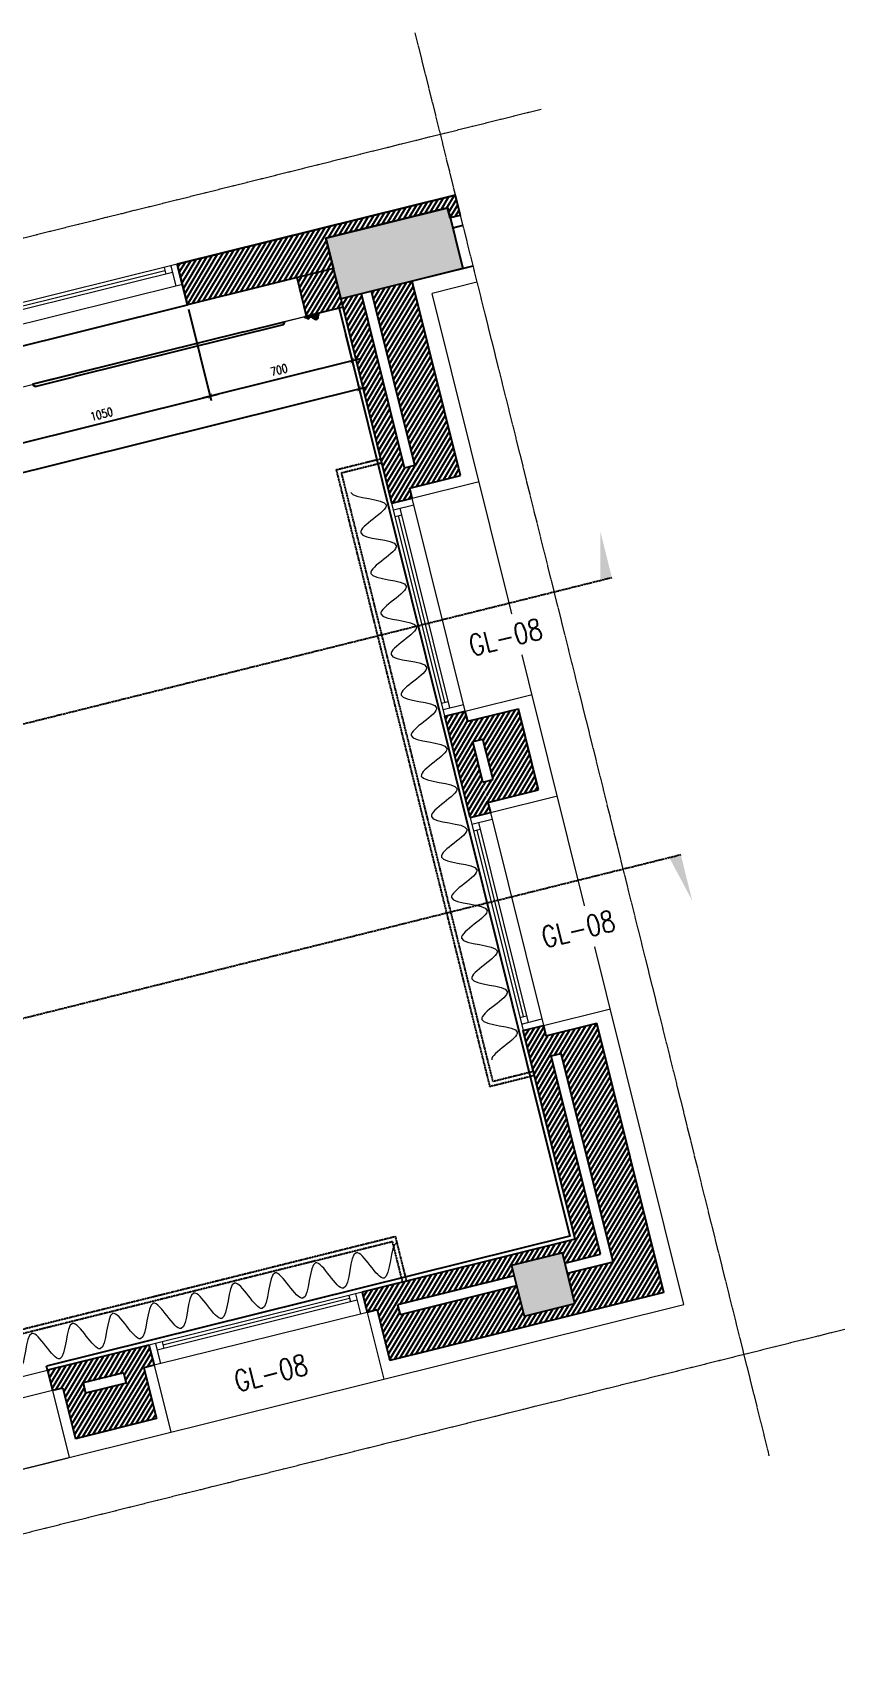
# Model space of a CAD drawing. Header units: inches. Extents: x 122939 to 389145, y 29603 to 574065.
# Drawn here: x 344135 to 348021, y 492081 to 499929 of the extents above; entities that cross this region are included whole.
import ezdxf
from ezdxf.enums import TextEntityAlignment as Align

# ---------------------------------------------------------------- set-up
doc = ezdxf.new("R2010")
doc.units = ezdxf.units.IN
doc.header["$MEASUREMENT"] = 0
doc.set_wipeout_variables(frame=1)
for name, pattern in [('ACAD_ISO04W100', [30, 24, -3, 0, -3]), ('ACAD_ISO10W100', [18, 12, -3, 0, -3]), ('DRAWING LIST$0$PHANTOM-Z', [69.2, 60, -1.4, 2.5, -1.4, 2.5, -1.4]), ('HIDDEN', [0.375, 0.25, -0.125]), ('PHANTOM-Z', [69.2, 60, -1.4, 2.5, -1.4, 2.5, -1.4])]:
    doc.linetypes.add(name, pattern=pattern)
for name, color, linetype in [('0 toilet wall finishing', 8, 'Continuous'), ('A-Plaster', 2, 'Continuous'), ('A-WALL', 7, 'Continuous'), ('column', 3, 'Continuous'), ('CQ Wall hatch_CHB', 8, 'Continuous'), ('DETAIL', 1, 'Continuous'), ('gypsum', 31, 'Continuous'), ('Layer7', 8, 'Continuous')]:
    doc.layers.add(name, color=color, linetype=linetype)
for name, color, linetype, lineweight in [('a-cut', 30, 'PHANTOM-Z', 18), ('A-Dim-ID', 9, 'Continuous', 20), ('A-DOOR', 134, 'Continuous', 18), ('A-GLAZ', 134, 'Continuous', 18), ('A-GLAZ-IDEN', 3, 'Continuous', 18), ('A-WALL-TILE', 8, 'Continuous', 9), ('CUTTING LN', 162, 'ACAD_ISO10W100', 25), ('GRC', 41, 'Continuous', 0), ('GRC Hatch', 253, 'Continuous', 0), ('XREF-V2-FF_COLS$0$A-COLS-PATT', 253, 'Continuous', 20)]:
    doc.layers.add(name, color=color, linetype=linetype, lineweight=lineweight)
doc.styles.add('ST9', font='romans.shx', dxfattribs={"width": 0.8})
doc.styles.add('TXT2', font='romans.shx', dxfattribs={"width": 0.9})
doc.dimstyles.new('DIM-20', dxfattribs={"dimscale": 1000, "dimtxt": 0.044, "dimasz": 0.035, "dimexe": 0.022, "dimexo": 0.022, "dimgap": 0.022, "dimtad": 1, "dimdec": 0, "dimzin": 0, "dimdsep": 46, "dimtxsty": 'ST9', "dimblk1": 'ARCHTICK', "dimblk2": 'ARCHTICK', "dimsah": 1, "dimcen": 0.088, "dimdle": 0.04, "dimclrd": 256, "dimclre": 256, "dimclrt": 3, "dimadec": 0, "dimazin": 0, "dimtfac": 1, "dimtdec": 0, "dimtix": 1, "dimtofl": 0, "dimtmove": 1, "dimatfit": 3, "dimldrblk": 'CLOSED', "dimfxl": 1, "dimtolj": 1, "dimtzin": 0, "dimarcsym": 0})
pattern_1 = [(225, (-40481.279, -100842.32), (13.258252, -13.258252), [])]

# ---------------------------------------------------------------- blocks, each defined once
blk = doc.blocks.new('DRAWING LIST$0$tail')
at = {"color": 3}
blk.add_solid([(0, 0), (0, 0.125), (0.5, 0)], dxfattribs=at)
blk = doc.blocks.new('XCROSS')
at = {"layer": 'CUTTING LN', "linetype": 'ACAD_ISO04W100', "ltscale": 0.5}
for p, q in [((8286.1, -305.3, 0), (17078.1, -305.3, 0)), ((8286.1, -1671.7, 0), (17078.1, -1671.7, 0))]:
    blk.add_line(p, q, dxfattribs=at)
at = {"linetype": 'DRAWING LIST$0$PHANTOM-Z', "yscale": 456.0000000000006, "rotation": 90}
for p, xscale, zscale in [((17078.1, -305.3, 0), 456.0000000000006, 456.0000000000006), ((17078.1, -1671.7, 0), -456.0000000000006, 455.9999999999998)]:
    blk.add_blockref('DRAWING LIST$0$tail', p, dxfattribs=dict(at, xscale=xscale, zscale=zscale))
blk = doc.blocks.new('_ARCHTICK')
at = {"color": 0, "linetype": 'ByBlock', "const_width": 0.15}
blk.add_lwpolyline([(-0.5, -0.5), (0.5, 0.5)], dxfattribs=at)
blk = doc.blocks.new('*D56')
at = {"layer": 'A-Dim-ID', "lineweight": -2, "transparency": 16777216}
for p, q in [((344880, 498606.3), (344988.7, 498169.2)), ((343886.9, 498248.7), (343969.8, 497915.7)), ((343925.7, 497927.4), (345022.2, 498200.2))]:
    blk.add_line(p, q, dxfattribs=at)
at = {"layer": 'Defpoints', "color": 0, "transparency": 16777216}
for p in [(344874.7, 498627.7, 0), (343881.6, 498270), (344983.4, 498190.6)]:
    blk.add_point(p, dxfattribs=at)
at = {"layer": 'A-Dim-ID', "lineweight": -2, "transparency": 16777216, "xscale": 20, "yscale": 20, "zscale": 20}
for p, rotation in [((344983.4, 498190.6), 13.9714232829857), ((343964.5, 497937), 193.9714232829857)]:
    blk.add_blockref('_ARCHTICK', p, dxfattribs=dict(at, rotation=rotation))
at = {"layer": 'A-Dim-ID', "color": 3, "transparency": 16777216, "insert": (344463.8, 498104.6), "char_height": 40, "attachment_point": 5, "rotation": 13.97142, "style": 'ST9'}
blk.add_mtext('\\A1;1050', dxfattribs=at)
blk = doc.blocks.new('_CLOSED')
at = {"color": 0, "linetype": 'ByBlock'}
for p, q in [((-1, 0.17), (0, 0)), ((-1, 0.17), (-1, -0.17)), ((0, 0), (-1, -0.17)), ((0, 0), (-1, 0))]:
    blk.add_line(p, q, dxfattribs=at)
blk = doc.blocks.new('*D57')
at = {"layer": 'A-Dim-ID', "lineweight": -2, "transparency": 16777216}
for p, q in [((344880, 498606.3), (344988.7, 498169.2)), ((345631.2, 498486), (345668, 498338.2)), ((345701.5, 498369.2), (344944.6, 498180.9))]:
    blk.add_line(p, q, dxfattribs=at)
at = {"layer": 'Defpoints', "color": 0, "transparency": 16777216}
for p in [(344874.7, 498627.7, 0), (345625.9, 498507.4, 0), (344983.4, 498190.6)]:
    blk.add_point(p, dxfattribs=at)
at = {"layer": 'A-Dim-ID', "lineweight": -2, "transparency": 16777216, "xscale": 20, "yscale": 20, "zscale": 20}
for p, rotation in [((345662.7, 498359.6), 13.9714232829857), ((344983.4, 498190.6), 193.9714232829857)]:
    blk.add_blockref('_ARCHTICK', p, dxfattribs=dict(at, rotation=rotation))
at = {"layer": 'A-Dim-ID', "color": 3, "transparency": 16777216, "insert": (345312.9, 498315.8), "char_height": 40, "attachment_point": 5, "rotation": 13.97142, "style": 'ST9'}
blk.add_mtext('\\A1;700', dxfattribs=at)
blk = doc.blocks.new('*D71')
at = {"layer": 'A-Dim-ID', "lineweight": -2, "transparency": 16777216}
for p, q in [((338612.7, 496463.2), (345734.9, 498235.2)), ((345689.9, 498250.2), (345701.4, 498204.2)), ((338651.2, 496474.4), (338646.2, 496494.2))]:
    blk.add_line(p, q, dxfattribs=at)
at = {"layer": 'Defpoints', "color": 0, "transparency": 16777216}
for p in [(345684.6, 498271.6, 0), (345696.1, 498225.5), (338656.5, 496453.1, 0)]:
    blk.add_point(p, dxfattribs=at)
at = {"layer": 'A-Dim-ID', "lineweight": -2, "transparency": 16777216, "xscale": 20, "yscale": 20, "zscale": 20}
for p, rotation in [((345696.1, 498225.5), 13.9714232829857), ((338651.5, 496472.9), 193.9714232829857)]:
    blk.add_blockref('_ARCHTICK', p, dxfattribs=dict(at, rotation=rotation))
at = {"layer": 'A-Dim-ID', "color": 3, "transparency": 16777216, "insert": (342163.7, 497389.9), "char_height": 40, "attachment_point": 5, "rotation": 13.97142, "style": 'ST9'}
blk.add_mtext('\\A1;7259', dxfattribs=at)
blk = doc.blocks.new('TAG-WIN')
at = {"color": 1}
blk.add_wipeout([(-3.34, 0), (3.34, 0), (4.5, 2.01), (3.34, 4), (-3.34, 4), (-4.5, 2)], dxfattribs=at)
at = {"color": 2, "style": 'TXT2', "width": 0.8}
blk.add_attdef('AW01', text='', height=2, dxfattribs=at).set_placement((0, 2), align=Align.MIDDLE)
blk = doc.blocks.new('floor plan')
at = {"layer": 'CQ Wall hatch_CHB'}
h = blk.add_hatch(dxfattribs=at)
h.set_pattern_fill('ANSI31', color=8, scale=150, angle=166.02858)
h.set_pattern_definition([(225, (-40481.279, -100842.32), (13.258252, -13.258252), [])])
h.paths.add_polyline_path([(2898.3, -377.9), (2898.3, -177.9), (4268.3, -177.9), (4268.3, -277.9), (4218.3, -277.9), (4218.3, -227.9), (3618.6, -227.9), (3618.3, -377.9)])
h = blk.add_hatch(dxfattribs=at)
h.set_pattern_fill('ANSI31', color=8, scale=150, angle=166.02858)
h.set_pattern_definition([(225, (-89280.896, -17863.65), (13.258252, -13.258252), [])])
h.paths.add_polyline_path([(3438.6, -377.9), (3618.6, -377.9), (3618.6, -568.6), (3438.6, -568.6)])
h = blk.add_hatch(dxfattribs=at)
h.set_pattern_fill('ANSI31,_O', color=8, scale=150, angle=166.02858)
h.set_pattern_definition(pattern_1)
h.paths.add_polyline_path([(3768.6, -1485.5), (3968.6, -1485.5), (3968.6, -527.9), (3768.6, -527.9)])
h.paths.add_polyline_path([(3718.3, -3035.5), (3968.6, -3035.5), (3968.6, -2635.5), (3718.3, -2635.5), (3718.3, -2735.5), (3768.3, -2735.5), (3768.6, -2935.5), (3718.3, -2935.5)])
h.paths.add_polyline_path([(2568.3, -5163.2), (2568.3, -5263.2), (2618.3, -5263.2), (2618.3, -5513.2), (3968.6, -5513.2), (3968.6, -4185.5), (3768.6, -4185.5), (3768.6, -5313.2), (3543.3, -5313.2), (3543.3, -5462.9), (3293.3, -5462.9), (3293.3, -5313.2), (2718.3, -5313.2), (2718.3, -5263.2), (3293.3, -5263.2), (3293.3, -5212.9), (3543.6, -5212.9), (3543.6, -5263.2), (3718.3, -5263.2), (3718.3, -4285.5), (3768.3, -4285.5), (3768.6, -4185.5), (3718.5, -4185.5), (3718.6, -4135.5), (3618.6, -4135.5), (3618.6, -5163.2)])
h.paths.add_polyline_path([(3618.6, -1535.5), (3718.6, -1535.5), (3718.6, -1485.5), (3768.6, -1485.5), (3768.3, -1385.5), (3718.6, -1385.5), (3718.6, -527.9), (3618.6, -527.9)])
h.paths.add_polyline_path([(3718.6, -2585.5), (3618.6, -2585.5), (3618.6, -3085.5), (3718.6, -3085.5)])
h = blk.add_hatch(dxfattribs=at)
h.set_pattern_fill('ANSI31,_O', color=8, scale=150, angle=166.02858)
h.set_pattern_definition(pattern_1)
h.paths.add_polyline_path([(1168.3, -5313.2), (1168.3, -5263.2), (1368.3, -5263.2), (1368.3, -5313.2)], flags=16)
h.paths.add_polyline_path([(1468.3, -5513.2), (1468.3, -5263.2), (1518.3, -5263.2), (1518.3, -5163.2), (1018.3, -5163.2), (1018.3, -5263.2), (1068.3, -5263.2), (1068.4, -5513.2)])
at = {"layer": 'GRC Hatch'}
h = blk.add_hatch(color=256, dxfattribs=at)
h.dxf.hatch_style = 1
h.paths.add_polyline_path([(3618.6, -227.9), (4218.6, -227.9), (4218.6, -527.9), (3618.6, -527.9)])
at = {"layer": 'XREF-V2-FF_COLS$0$A-COLS-PATT'}
blk.add_hatch(color=256, dxfattribs=at).paths.add_polyline_path([(3293.6, -5462.9), (3543.6, -5462.9), (3543.6, -5212.9), (3293.6, -5212.9)])
blk.add_line((1893.6, -568.6, 0), (3438.6, -568.6, 0))
at = {"layer": 'A-DOOR', "color": 9, "linetype": 'HIDDEN'}
blk.add_line((-1081.7, -5593.2), (1018.3, -5593.2, 0), dxfattribs=at)
at = {"layer": 'A-DOOR'}
blk.add_lwpolyline([(-1081.7, -5263.2), (-1081.7, -5163.2), (1018.3, -5163.2), (1018.3, -5263.2)], close=True, dxfattribs=at)
at = {"layer": 'A-GLAZ'}
for p, q in [((2898.3, -177.9, 0), (1848.3, -177.9, 0)), ((2865.8, -210.4, 0), (1880.8, -210.4, 0)), ((2833.3, -194.1, 0), (1913.3, -194.1, 0)), ((2833.3, -177.9, 0), (2833.3, -210.4, 0)), ((2865.8, -177.9, 0), (2865.8, -277.9, 0)), ((2898.3, -277.9, 0), (1848.3, -277.9, 0)), ((3618.4, -2585.5), (3618.3, -1535.5)), ((3618.3, -1568), (3718.3, -1568)), ((3650.9, -2553), (3650.8, -1568)), ((3718.4, -2585.5), (3718.3, -1535.5)), ((3618.3, -1600.5), (3650.8, -1600.5)), ((3634.6, -2520.5), (3634.6, -1600.5)), ((3618.4, -2520.5), (3650.9, -2520.5)), ((3618.4, -2553), (3718.4, -2553)), ((3618.4, -3085.5), (3618.3, -4135.5)), ((3618.4, -3118), (3718.4, -3118)), ((3650.9, -3118), (3650.8, -4103)), ((3718.4, -3085.5), (3718.3, -4135.5)), ((3618.4, -3150.5), (3650.9, -3150.5)), ((3634.6, -3150.5), (3634.6, -4070.5)), ((3618.3, -4070.5), (3650.8, -4070.5)), ((3618.3, -4103), (3718.3, -4103)), ((2568.3, -5163.2, 0), (1518.3, -5163.2, 0)), ((1550.8, -5163.2, 0), (1550.8, -5263.2, 0)), ((1583.3, -5163.2, 0), (1583.3, -5195.7, 0)), ((2503.3, -5179.4, 0), (1583.3, -5179.4, 0)), ((2503.3, -5163.2, 0), (2503.3, -5195.7, 0)), ((2535.8, -5163.2, 0), (2535.8, -5263.2, 0)), ((2535.8, -5195.7, 0), (1550.8, -5195.7, 0)), ((2568.3, -5263.2, 0), (1518.3, -5263.2, 0))]:
    blk.add_line(p, q, dxfattribs=at)
at = {"layer": 'A-Plaster'}
blk.add_line((1018.3, -5163.2), (1018.3, -5143.2), dxfattribs=at)
at = {"layer": 'A-Plaster', "elevation": 0}
blk.add_lwpolyline([(3598.3, -568.5), (3598.3, -5143.2), (1018.3, -5143.2)], dxfattribs=at)
at = {"layer": 'A-WALL'}
for p, q in [((4268.3, -177.9, 0), (2898.3, -177.9, 0)), ((2898.3, -177.9, 0), (2898.3, -377.9, 0)), ((4231.4, -277.9, 0), (4218.6, -277.9)), ((1848.3, -377.9, 0), (2898.3, -377.9, 0)), ((3618.3, -377.9), (2898.3, -377.9, 0)), ((3618.3, -1535.5, 0), (3618.3, -377.9)), ((4268.3, -327.9, 0), (4218.6, -327.9)), ((3718.3, -1385.5, 0), (3718.3, -527.9, 0)), ((3768.3, -1385.5), (3768.3, -527.9)), ((4268.3, -527.9, 0), (3968.3, -527.9, 0)), ((3968.3, -1485.5), (3968.3, -527.9)), ((3718.3, -1385.5), (3768.3, -1385.5)), ((3718.3, -1535.5), (3718.3, -1485.5, 0)), ((3718.3, -1485.5), (3968.3, -1485.5)), ((3618.3, -1535.5), (3718.3, -1535.5)), ((3618.3, -3085.5), (3618.3, -2585.5)), ((3618.3, -2585.5), (3718.3, -2585.5)), ((3718.3, -2635.5), (3718.3, -2585.5)), ((3718.3, -2635.5), (3968.3, -2635.5)), ((3968.3, -3035.5), (3968.3, -2635.5)), ((3718.3, -2935.5, 0), (3718.3, -2735.5, 0)), ((3718.3, -2735.5), (3768.3, -2735.5)), ((3768.3, -2935.5), (3768.3, -2735.5)), ((3718.3, -2935.5), (3768.3, -2935.5)), ((3718.3, -3035.5), (3968.3, -3035.5)), ((3718.3, -3035.5), (3718.3, -3085.5)), ((3618.3, -3085.5), (3718.3, -3085.5)), ((3618.3, -5163.2), (3618.3, -4135.5, 0)), ((3618.3, -4135.5), (3718.3, -4135.5)), ((3718.3, -4135.5), (3718.3, -4185.5, 0)), ((3718.3, -4185.5), (3968.3, -4185.5)), ((3968.3, -5513.2), (3968.3, -4185.5)), ((3718.3, -5263.2), (3718.3, -4285.5, 0)), ((3718.3, -4285.5), (3768.3, -4285.5)), ((3768.3, -5313.2), (3768.3, -4285.5)), ((1518.3, -5163.2, 0), (1018.3, -5163.2)), ((1018.3, -5163.2), (1018.3, -5263.2)), ((1518.3, -5163.2, 0), (1518.3, -5263.2, 0)), ((3618.3, -5163.2), (2568.3, -5163.2, 0)), ((2568.3, -5163.2, 0), (2568.3, -5263.2, 0)), ((1068.3, -5263.2), (1018.3, -5263.2)), ((1068.3, -5263.2), (1068.3, -5513.2)), ((1368.3, -5263.2, 0), (1168.3, -5263.2, 0)), ((1168.3, -5263.2), (1168.3, -5313.2)), ((1368.3, -5313.2, 0), (1168.3, -5313.2, 0)), ((1368.3, -5263.2, 0), (1368.3, -5313.2, 0)), ((1518.3, -5263.2, 0), (1468.3, -5263.2)), ((1468.3, -5263.2, 0), (1468.3, -5513.2, 0)), ((2618.3, -5263.2, 0), (2568.3, -5263.2, 0)), ((2618.3, -5263.2, 0), (2618.3, -5513.2, 0)), ((2718.3, -5263.2, 0), (2718.3, -5313.2, 0)), ((3293.3, -5263.2, -0.2), (2718.3, -5263.2, 0)), ((3293.3, -5313.2, -0.2), (2718.3, -5313.2, 0)), ((3543.3, -5263.2, -0.1), (3718.4, -5263.2, 0)), ((3543.3, -5313.2, -0.1), (3768.3, -5313.2)), ((3718.4, -5263.2, 0), (3718.3, -5263.2)), ((1468.3, -5513.2, 0), (1068.3, -5513.2, 0)), ((3968.3, -5513.2), (2618.3, -5513.2, 0))]:
    blk.add_line(p, q, dxfattribs=at)
at = {"layer": 'A-WALL', "elevation": 0}
blk.add_lwpolyline([(2898.3, -377.9), (2898.3, -177.9), (4268.3, -177.9), (4268.3, -277.9), (4218.3, -277.9), (4218.3, -227.9), (3618.6, -227.9), (3618.3, -377.9)], close=True, dxfattribs=at)
blk.add_lwpolyline([(3618.6, -568.5), (3438.6, -568.6), (3438.6, -377.9)], dxfattribs=at)
at = {"layer": 'A-WALL-TILE'}
for p, q in [((1848.3, -377.9, 0), (2898.3, -377.9, 0)), ((4268.3, -607.9, 0), (4048.3, -607.9, 0)), ((4268.3, -607.9, 0), (4048.3, -607.9, 0)), ((4048.3, -5593.2), (4048.3, -607.9)), ((3718.3, -1535.5), (4048.3, -1535.5)), ((3718.3, -2585.5), (4048.3, -2585.5)), ((3718.3, -3085.5), (4048.3, -3085.5)), ((3718.3, -4135.5), (4048.3, -4135.5)), ((1018.3, -5263.2), (1018.3, -5593.2)), ((1518.3, -5263.2, 0), (1518.3, -5593.2, 0)), ((2568.3, -5263.2, 0), (2568.3, -5593.2, 0)), ((1018.3, -5593.2), (4048.3, -5593.2))]:
    blk.add_line(p, q, dxfattribs=at)
at = {"layer": 'column', "elevation": 0}
blk.add_lwpolyline([(3618.6, -227.9), (4218.6, -227.9), (4218.6, -527.9), (3618.6, -527.9)], close=True, dxfattribs=at)
blk.add_lwpolyline([(3618.6, -227.9), (4218.6, -227.9), (4218.6, -527.9), (3618.6, -527.9)], close=True, dxfattribs=at)
at = {"layer": 'column'}
blk.add_lwpolyline([(3293.6, -5462.9), (3543.6, -5462.9), (3543.6, -5212.9), (3293.6, -5212.9)], close=True, dxfattribs=at)
at = {"layer": 'A-GLAZ-IDEN', "xscale": 49.99999999999999, "yscale": 49.99999999999999, "zscale": 49.99999999999999}
blk.add_blockref('TAG-WIN', (2051.9, -5533.1, 0), dxfattribs=at).add_auto_attribs({'AW01': 'GL-08'})
for p in [(3991.2, -2388.4, 0), (3991.2, -3827.5, 0)]:
    blk.add_blockref('TAG-WIN', p, dxfattribs=at).add_auto_attribs({'AW01': 'GL-08'})
blk = doc.blocks.new('curtain2')
at = {"layer": 'A-GLAZ'}
blk.add_line((7730, 2442.6), (7762.5, 2442.6), dxfattribs=at)
at = {"layer": 'DETAIL', "color": 8, "lineweight": 0, "ltscale": 500}
for points in [[(619.6, 4155.4), (616.5, 4122.4), (321.2, 4056.1), (769.6, 3956.5), (319.6, 3856.5), (769.6, 3756.5), (319.6, 3656.5), (769.6, 3556.5), (319.6, 3456.5), (769.6, 3356.5), (319.6, 3256.5), (769.6, 3156.5), (319.6, 3056.5), (769.6, 2956.5), (320, 2856.6), (618.8, 2790), (619.6, 2756.7)], [(7551.3, 4155.4), (7554.3, 4122.4), (7849.7, 4056.1), (7401.2, 3956.5), (7851.2, 3856.5), (7401.2, 3756.5), (7851.2, 3656.5), (7401.2, 3556.5), (7851.2, 3456.5), (7401.2, 3356.5), (7851.2, 3256.5), (7401.2, 3156.5), (7851.2, 3056.5), (7401.2, 2956.5), (7850.8, 2856.6), (7552, 2790), (7551.2, 2756.7)], [(619.6, 2756.7), (616.5, 2723.7), (321.2, 2657.4), (769.6, 2557.8), (319.6, 2457.8), (769.6, 2357.8), (319.6, 2257.8), (769.6, 2157.8), (319.6, 2057.8), (769.6, 1957.8), (319.6, 1857.8), (769.6, 1757.8), (319.6, 1657.8), (769.6, 1557.8), (320, 1457.8), (618.9, 1391.3), (619.6, 1358)], [(7551.2, 2756.7), (7554.3, 2723.7), (7849.6, 2657.4), (7401.2, 2557.8), (7851.2, 2457.8), (7401.2, 2357.8), (7851.2, 2257.8), (7401.2, 2157.8), (7851.2, 2057.8), (7401.2, 1957.8), (7851.2, 1857.8), (7401.2, 1757.8), (7851.2, 1657.8), (7401.2, 1557.8), (7850.8, 1457.8), (7552, 1391.3), (7551.2, 1358)], [(2701.1, 619.2, 0), (2668.1, 616.2, 0), (2601.8, 320.8, 0), (2502.2, 769.3, 0), (2402.2, 319.3, 0), (2302.2, 769.3, 0), (2202.2, 319.3, 0), (2102.2, 769.3, 0), (2002.2, 319.3, 0), (1902.2, 769.3, 0), (1802.2, 319.3, 0), (1702.2, 769.3, 0), (1602.2, 319.3, 0), (1502.2, 769.3, 0), (1402.3, 319.7, 0), (1335.7, 618.5, 0), (1302.4, 619.3, 0)], [(4099.8, 619.2, 0), (4066.9, 616.1, 0), (4000.5, 320.8, 0), (3900.9, 769.2, 0), (3800.9, 319.2, 0), (3700.9, 769.2, 0), (3600.9, 319.2, 0), (3500.9, 769.2, 0), (3400.9, 319.2, 0), (3300.9, 769.2, 0), (3200.9, 319.2, 0), (3100.9, 769.2, 0), (3000.9, 319.2, 0), (2900.9, 769.2, 0), (2801, 319.6, 0), (2734.4, 618.5, 0), (2701.1, 619.2, 0)], [(5498.5, 619.1, 0), (5465.6, 616.1, 0), (5399.2, 320.8, 0), (5299.6, 769.2, 0), (5199.6, 319.2, 0), (5099.6, 769.2, 0), (4999.6, 319.2, 0), (4899.6, 769.2, 0), (4799.6, 319.2, 0), (4699.6, 769.2, 0), (4599.6, 319.2, 0), (4499.6, 769.2, 0), (4399.6, 319.2, 0), (4299.6, 769.2, 0), (4199.7, 319.6, 0), (4133.1, 618.4, 0), (4099.8, 619.2, 0)], [(6897.3, 619.1, 0), (6864.3, 616.1, 0), (6797.9, 320.7, 0), (6698.3, 769.1, 0), (6598.3, 319.2, 0), (6498.3, 769.2, 0), (6398.3, 319.2, 0), (6298.3, 769.2, 0), (6198.3, 319.2, 0), (6098.3, 769.2, 0), (5998.3, 319.2, 0), (5898.3, 769.2, 0), (5798.3, 319.2, 0), (5698.3, 769.2, 0), (5598.4, 319.5, 0), (5531.8, 618.4, 0), (5498.5, 619.1, 0)]]:
    blk.add_open_spline(points, degree=3, knots=[1114.489127, 1114.489127, 1114.489127, 1114.489127, 1292.907346, 1473.18491, 1653.462474, 1833.740037, 2014.017601, 2194.295165, 2374.572729, 2554.850292, 2735.127856, 2915.40542, 3095.682984, 3275.960547, 3456.238111, 3636.043091, 3636.043091, 3636.043091, 3636.043091], dxfattribs=at)
at = {"layer": 'Layer7', "linetype": 'HIDDEN', "ltscale": 10}
for p, q in [((650, 4277.6), (430, 4277.6)), ((630, 4257.6), (430, 4257.6)), ((630, 4257.6), (630, 1257.6)), ((650, 4277.6), (650, 1237.6)), ((7510, 4277.6), (7730, 4277.6)), ((7510, 4277.6), (7510, 1237.6)), ((7530, 4257.6), (7730, 4257.6)), ((7530, 4257.6), (7530, 1257.6)), ((630, 1257.6), (430, 1257.6)), ((7530, 1257.6), (7730, 1257.6)), ((650, 1237.6), (430, 1237.6)), ((7510, 1237.6), (7730, 1237.6)), ((1260, 430, 0), (1260, 650, 0)), ((1260, 650, 0), (6900, 650, 0)), ((1280, 430, 0), (1280, 630, 0)), ((1280, 630, 0), (6880, 630, 0)), ((6880, 430, 0), (6880, 630, 0)), ((6900, 430, 0), (6900, 650, 0))]:
    blk.add_line(p, q, dxfattribs=at)
blk = doc.blocks.new('M1')
at = {"layer": 'gypsum', "linetype": 'Continuous'}
h = blk.add_hatch(dxfattribs=at)
h.set_pattern_fill('GYPSUM', color=251, scale=36.842105, style=0, pattern_type=2)
h.set_pattern_definition([(360, (273234.79, 528507.015), (2e-15, 36.8421), [0, -36.8421]), (360, (273234.527, 528503.77), (2e-15, 36.8421), [0, -36.8421]), (360, (273237.11, 528504.44), (2e-15, 36.8421), [0, -36.8421]), (315, (273237.37, 528509.747), (36.8421, -9e-15), [0.2358, -51.8668]), (360, (273235.53, 528509.4), (2e-15, 36.8421), [0, -36.8421]), (360, (273235.53, 528509.4), (2e-15, 36.8421), [0, -36.8421]), (315, (273242.219, 528506.049), (36.8421, -9e-15), [0.2358, -51.8668]), (360, (273242.8, 528506.687), (2e-15, 36.8421), [0, -36.8421]), (360, (273242.8, 528506.687), (2e-15, 36.8421), [0, -36.8421]), (360, (273239.94, 528504.064), (2e-15, 36.8421), [0, -36.8421]), (315, (273244.39, 528504.474), (36.8421, -9e-15), [0.2358, -51.8668]), (315, (273244.39, 528504.474), (36.8421, -9e-15), [0.2358, -51.8668]), (315, (273242.807, 528509.432), (36.8421, -9e-15), [0.2358, -51.8668]), (315, (273242.807, 528509.432), (36.8421, -9e-15), [0.2358, -51.8668]), (360, (273243.383, 528510.347), (2e-15, 36.8421), [0, -36.8421]), (360, (273240.827, 528510.954), (2e-15, 36.8421), [0, -36.8421]), (360, (273246.932, 528510.374), (2e-15, 36.8421), [0, -36.8421]), (360, (273244.505, 528511.947), (2e-15, 36.8421), [0, -36.8421]), (360, (273234.93, 528514.797), (2e-15, 36.8421), [0, -36.8421]), (315, (273239.017, 528516.243), (36.8421, -9e-15), [0.2358, -51.8668]), (315, (273239.017, 528516.243), (36.8421, -9e-15), [0.2358, -51.8668]), (360, (273236.827, 528519.467), (2e-15, 36.8421), [0, -36.8421]), (360, (273236.09, 528517.082), (2e-15, 36.8421), [0, -36.8421]), (360, (273235.245, 528524.425), (2e-15, 36.8421), [0, -36.8421]), (360, (273234.507, 528522.04), (2e-15, 36.8421), [0, -36.8421]), (315, (273239.005, 528526.003), (36.8421, -9e-15), [0.2358, -51.8668]), (315, (273239.005, 528526.003), (36.8421, -9e-15), [0.2358, -51.8668]), (360, (273243.625, 528515.488), (2e-15, 36.8421), [0, -36.8421]), (315, (273244.105, 528519.5), (36.8421, -9e-15), [0.2358, -51.8668]), (360, (273244.096, 528516.754), (2e-15, 36.8421), [0, -36.8421]), (360, (273244.096, 528516.754), (2e-15, 36.8421), [0, -36.8421]), (315, (273242.523, 528524.457), (36.8421, -9e-15), [0.2358, -51.8668]), (315, (273241.934, 528521.074), (36.8421, -9e-15), [0.2358, -51.8668]), (315, (273241.934, 528521.074), (36.8421, -9e-15), [0.2358, -51.8668]), (315, (273241.934, 528521.074), (36.8421, -9e-15), [0.2358, -51.8668]), (315, (273235.012, 528526.818), (36.8421, -9e-15), [0.2358, -51.8668]), (315, (273235.012, 528526.818), (36.8421, -9e-15), [0.2358, -51.8668]), (360, (273236.565, 528531.054), (2e-15, 36.8421), [0, -36.8421]), (360, (273236.143, 528538.297), (2e-15, 36.8421), [0, -36.8421]), (360, (273235.88, 528535.053), (2e-15, 36.8421), [0, -36.8421]), (360, (273238.463, 528535.724), (2e-15, 36.8421), [0, -36.8421]), (360, (273237.725, 528533.34), (2e-15, 36.8421), [0, -36.8421]), (315, (273240.653, 528532.5), (36.8421, -9e-15), [0.2358, -51.8668]), (360, (273242.463, 528527.21), (2e-15, 36.8421), [0, -36.8421]), (360, (273242.463, 528527.21), (2e-15, 36.8421), [0, -36.8421]), (360, (273245.26, 528531.744), (2e-15, 36.8421), [0, -36.8421]), (360, (273245.02, 528526.604), (2e-15, 36.8421), [0, -36.8421]), (360, (273246.14, 528528.203), (2e-15, 36.8421), [0, -36.8421]), (315, (273243.57, 528537.33), (36.8421, -9e-15), [0.2358, -51.8668]), (315, (273243.57, 528537.33), (36.8421, -9e-15), [0.2358, -51.8668]), (315, (273245.74, 528535.755), (36.8421, -9e-15), [0.2358, -51.8668]), (360, (273244.15, 528537.97), (2e-15, 36.8421), [0, -36.8421]), (360, (273245.732, 528533.01), (2e-15, 36.8421), [0, -36.8421]), (360, (273245.732, 528533.01), (2e-15, 36.8421), [0, -36.8421]), (315, (273250.58, 528503.512), (36.8421, -9e-15), [0.2358, -51.8668]), (360, (273252.315, 528503.59), (2e-15, 36.8421), [0, -36.8421]), (360, (273250.403, 528505.074), (2e-15, 36.8421), [0, -36.8421]), (360, (273250.403, 528505.074), (2e-15, 36.8421), [0, -36.8421]), (360, (273249.67, 528506.44), (2e-15, 36.8421), [0, -36.8421]), (360, (273255.97, 528506.47), (2e-15, 36.8421), [0, -36.8421]), (360, (273252.787, 528504.855), (2e-15, 36.8421), [0, -36.8421]), (360, (273253.86, 528506.66), (2e-15, 36.8421), [0, -36.8421]), (315, (273248.997, 528508.316), (36.8421, -9e-15), [0.2358, -51.8668]), (315, (273248.997, 528508.316), (36.8421, -9e-15), [0.2358, -51.8668]), (360, (273248.917, 528513.175), (2e-15, 36.8421), [0, -36.8421]), (315, (273253.693, 528508.798), (36.8421, -9e-15), [0.2358, -51.8668]), (360, (273254.39, 528511.43), (2e-15, 36.8421), [0, -36.8421]), (360, (273256.972, 528512.1), (2e-15, 36.8421), [0, -36.8421]), (360, (273256.235, 528509.715), (2e-15, 36.8421), [0, -36.8421]), (360, (273256.235, 528509.715), (2e-15, 36.8421), [0, -36.8421]), (360, (273253.26, 528512.057), (2e-15, 36.8421), [0, -36.8421]), (315, (273260.745, 528503.918), (36.8421, -9e-15), [0.2358, -51.8668]), (315, (273260.745, 528503.918), (36.8421, -9e-15), [0.2358, -51.8668]), (360, (273257.817, 528504.757), (2e-15, 36.8421), [0, -36.8421]), (360, (273265.352, 528503.162), (2e-15, 36.8421), [0, -36.8421]), (315, (273260.16, 528513.538), (36.8421, -9e-15), [0.2358, -51.8668]), (360, (273258.555, 528507.14), (2e-15, 36.8421), [0, -36.8421]), (360, (273258.555, 528507.14), (2e-15, 36.8421), [0, -36.8421]), (315, (273264.25, 528512.132), (36.8421, -9e-15), [0.2358, -51.8668]), (315, (273263.662, 528508.748), (36.8421, -9e-15), [0.2358, -51.8668]), (360, (273264.24, 528509.387), (2e-15, 36.8421), [0, -36.8421]), (360, (273264.24, 528509.387), (2e-15, 36.8421), [0, -36.8421]), (360, (273264.24, 528509.387), (2e-15, 36.8421), [0, -36.8421]), (315, (273265.833, 528507.173), (36.8421, -9e-15), [0.2358, -51.8668]), (315, (273265.833, 528507.173), (36.8421, -9e-15), [0.2358, -51.8668]), (360, (273265.824, 528504.43), (2e-15, 36.8421), [0, -36.8421]), (315, (273270.44, 528511.016), (36.8421, -9e-15), [0.2358, -51.8668]), (315, (273270.44, 528511.016), (36.8421, -9e-15), [0.2358, -51.8668]), (360, (273271.113, 528509.14), (2e-15, 36.8421), [0, -36.8421]), (315, (273250.35, 528539.598), (36.8421, -9e-15), [0.2358, -51.8668]), (315, (273250.35, 528539.598), (36.8421, -9e-15), [0.2358, -51.8668]), (315, (273250.296, 528518.383), (36.8421, -9e-15), [0.2358, -51.8668]), (360, (273252.573, 528516.056), (2e-15, 36.8421), [0, -36.8421]), (360, (273249.39, 528514.44), (2e-15, 36.8421), [0, -36.8421]), (360, (273249.39, 528514.44), (2e-15, 36.8421), [0, -36.8421]), (315, (273256.168, 528514.352), (36.8421, -9e-15), [0.2358, -51.8668]), (315, (273256.168, 528514.352), (36.8421, -9e-15), [0.2358, -51.8668]), (360, (273253.38, 528519.706), (2e-15, 36.8421), [0, -36.8421]), (360, (273254.42, 528514.342), (2e-15, 36.8421), [0, -36.8421]), (315, (273248.713, 528523.341), (36.8421, -9e-15), [0.2358, -51.8668]), (360, (273250.12, 528520.1), (2e-15, 36.8421), [0, -36.8421]), (360, (273249.385, 528521.467), (2e-15, 36.8421), [0, -36.8421]), (360, (273249.385, 528521.467), (2e-15, 36.8421), [0, -36.8421]), (315, (273254.757, 528524.914), (36.8421, -9e-15), [0.2358, -51.8668]), (360, (273253.85, 528520.972), (2e-15, 36.8421), [0, -36.8421]), (360, (273253.575, 528521.685), (2e-15, 36.8421), [0, -36.8421]), (360, (273253.575, 528521.685), (2e-15, 36.8421), [0, -36.8421]), (360, (273257.72, 528518.59), (2e-15, 36.8421), [0, -36.8421]), (315, (273261.81, 528520.034), (36.8421, -9e-15), [0.2358, -51.8668]), (360, (273263.62, 528514.745), (2e-15, 36.8421), [0, -36.8421]), (360, (273263.62, 528514.745), (2e-15, 36.8421), [0, -36.8421]), (360, (273258.88, 528520.873), (2e-15, 36.8421), [0, -36.8421]), (360, (273257.3, 528525.83), (2e-15, 36.8421), [0, -36.8421]), (360, (273257.035, 528522.588), (2e-15, 36.8421), [0, -36.8421]), (360, (273259.62, 528523.258), (2e-15, 36.8421), [0, -36.8421]), (315, (273264.726, 528524.865), (36.8421, -9e-15), [0.2358, -51.8668]), (360, (273265.306, 528525.503), (2e-15, 36.8421), [0, -36.8421]), (360, (273265.306, 528525.503), (2e-15, 36.8421), [0, -36.8421]), (360, (273248.568, 528526.63), (2e-15, 36.8421), [0, -36.8421]), (360, (273251.025, 528530.698), (2e-15, 36.8421), [0, -36.8421]), (360, (273250.553, 528529.43), (2e-15, 36.8421), [0, -36.8421]), (360, (273255.452, 528527.546), (2e-15, 36.8421), [0, -36.8421]), (360, (273254.895, 528528.314), (2e-15, 36.8421), [0, -36.8421]), (360, (273254.21, 528532.313), (2e-15, 36.8421), [0, -36.8421]), (360, (273256.055, 528530.6), (2e-15, 36.8421), [0, -36.8421]), (315, (273251.93, 528534.64), (36.8421, -9e-15), [0.2358, -51.8668]), (360, (273251.755, 528536.356), (2e-15, 36.8421), [0, -36.8421]), (360, (273251.755, 528536.356), (2e-15, 36.8421), [0, -36.8421]), (360, (273251.02, 528537.723), (2e-15, 36.8421), [0, -36.8421]), (360, (273256.55, 528534.96), (2e-15, 36.8421), [0, -36.8421]), (360, (273256.08, 528533.695), (2e-15, 36.8421), [0, -36.8421]), (360, (273255.21, 528537.942), (2e-15, 36.8421), [0, -36.8421]), (315, (273258.87, 528528.342), (36.8421, -9e-15), [0.2358, -51.8668]), (360, (273258.036, 528528.216), (2e-15, 36.8421), [0, -36.8421]), (360, (273260.42, 528532.578), (2e-15, 36.8421), [0, -36.8421]), (360, (273260.42, 528532.578), (2e-15, 36.8421), [0, -36.8421]), (315, (273265.315, 528528.248), (36.8421, -9e-15), [0.2358, -51.8668]), (315, (273262.862, 528527.527), (36.8421, -9e-15), [0.2358, -51.8668]), (315, (273262.862, 528527.527), (36.8421, -9e-15), [0.2358, -51.8668]), (315, (273262.862, 528527.527), (36.8421, -9e-15), [0.2358, -51.8668]), (315, (273257.458, 528538.904), (36.8421, -9e-15), [0.2358, -51.8668]), (360, (273259.735, 528536.577), (2e-15, 36.8421), [0, -36.8421]), (360, (273259.735, 528536.577), (2e-15, 36.8421), [0, -36.8421]), (315, (273264.51, 528534.024), (36.8421, -9e-15), [0.2358, -51.8668]), (315, (273264.51, 528534.024), (36.8421, -9e-15), [0.2358, -51.8668]), (360, (273262.32, 528537.247), (2e-15, 36.8421), [0, -36.8421]), (360, (273261.582, 528534.863), (2e-15, 36.8421), [0, -36.8421]), (360, (273269.723, 528514.165), (2e-15, 36.8421), [0, -36.8421]), (360, (273266.416, 528519.28), (2e-15, 36.8421), [0, -36.8421]), (360, (273266.175, 528514.138), (2e-15, 36.8421), [0, -36.8421]), (360, (273267.296, 528515.738), (2e-15, 36.8421), [0, -36.8421]), (315, (273266.897, 528523.29), (36.8421, -9e-15), [0.2358, -51.8668]), (360, (273266.888, 528520.545), (2e-15, 36.8421), [0, -36.8421]), (360, (273266.888, 528520.545), (2e-15, 36.8421), [0, -36.8421]), (360, (273268.875, 528528.128), (2e-15, 36.8421), [0, -36.8421]), (360, (273266.32, 528528.734), (2e-15, 36.8421), [0, -36.8421]), (360, (273269.997, 528529.727), (2e-15, 36.8421), [0, -36.8421]), (315, (273269.598, 528537.28), (36.8421, -9e-15), [0.2358, -51.8668]), (315, (273267.427, 528538.854), (36.8421, -9e-15), [0.2358, -51.8668]), (360, (273269.59, 528534.534), (2e-15, 36.8421), [0, -36.8421]), (360, (273269.117, 528533.27), (2e-15, 36.8421), [0, -36.8421]), (360, (273269.117, 528533.27), (2e-15, 36.8421), [0, -36.8421]), (360, (273269.117, 528533.27), (2e-15, 36.8421), [0, -36.8421]), (360, (273260, 528539.82), (2e-15, 36.8421), [0, -36.8421]), (360, (273268.006, 528539.493), (2e-15, 36.8421), [0, -36.8421])])
edge = h.paths.add_edge_path()
edge.add_arc((272491.1, 527822.2), 11.9, 283.94609, 462.71632)
edge.add_line((272488.5, 527833.8), (272488.5, 527836.1))
edge.add_ellipse((272488.5, 527840.4), major_axis=(-6.53, 0), ratio=0.663806, start_angle=0, end_angle=90, ccw=False)
edge.add_line((272482, 527840.4), (272477.4, 527840.4))
edge.add_line((272477.4, 527840.4), (272477.4, 527770))
edge.add_line((272477.4, 527770), (272482.5, 527770))
edge.add_arc((272492.2, 527770.8), 9.73, 123.92059, 185.05545, ccw=False)
edge.add_line((272486.7, 527778.9), (272486.7, 527781.3))
edge.add_arc((272486.2, 527786.4), 5.15, 276.04421, 443.95579)
edge.add_arc((272497.1, 527795.8), 11.2, 106.11588, 202.45478, ccw=False)
edge.add_spline(control_points=[(272494, 527806.6), (272494, 527807.9), (272494, 527809.3), (272494, 527810.7)], knot_values=[0, 0, 0, 0, 0.167192, 0.167192, 0.167192, 0.167192], degree=3, periodic=0)
for p, q in [((272477.4, 527840.4), (272477.4, 527770)), ((272482, 527840.4), (272477.4, 527840.4)), ((272488.5, 527836.1), (272488.5, 527833.8)), ((272477.4, 527770), (272482.5, 527770)), ((272486.7, 527781.3), (272486.7, 527778.9))]:
    blk.add_line(p, q, dxfattribs=at)
for centre, radius, start, end in [((272497.1, 527795.8), 11.2, 106.11588, 202.45478), ((272486.2, 527786.4), 5.15, 276.04421, 83.95579), ((272491.1, 527822.2), 11.9, 283.94609, 102.71633), ((272492.2, 527770.8), 9.73, 123.92059, 185.05545)]:
    blk.add_arc(centre, radius, start, end, dxfattribs=at)
blk.add_ellipse((272488.5, 527840.4), major_axis=(-6.53, 0), ratio=0.663806, start_param=0, end_param=1.570796, dxfattribs=at)
blk.add_spline([(272494, 527810.7), (272494, 527806.6)], degree=3, dxfattribs=at)

msp = doc.modelspace()

# ---------------------------------------------------------------- block references
at = {"layer": '0 toilet wall finishing', "rotation": 13.97142328298568}
msp.add_blockref('XCROSS', (330258.149, 493495.94, 0), dxfattribs=at)

# ---------------------------------------------------------------- dimensions: what is measured, and where the dimension line sits
at = {"layer": 'A-Dim-ID'}
for base, p1, p2, picture, middle in [((344983.409, 498190.554, 0), (343881.627, 498270.022, 0), (344874.659, 498627.655), '*D56', (344463.8, 498104.556, 0)), ((344983.409, 498190.554, 0), (345625.924, 498507.398, 0), (344874.658, 498627.659), '*D57', (345312.916, 498315.815, 0)), ((345696.056, 498225.516, 0), (338656.462, 496453.092, 0), (345684.595, 498271.58, 0), '*D71', (342163.66, 497389.942, 0))]:
    dim = msp.add_linear_dim(base=base, p1=p1, p2=p2, angle=13.9714233, dimstyle='DIM-20', override={"dimtxt": 0.04, "dimasz": 0.02}, dxfattribs=at)
    dim.commit()
    dim.dimension.update_dxf_attribs({"geometry": picture, "text_midpoint": middle})

# ---------------------------------------------------------------- next in the draw order: block references
at = {"layer": 'GRC', "rotation": 13.9714232829857}
msp.add_blockref('floor plan', (341970.824, 498294.599, 0), dxfattribs=at)

# ---------------------------------------------------------------- next in the draw order: linework, layer by layer
at = {"layer": 'a-cut'}
for p, q in [((345962.699, 499928.847, 0), (347656.457, 493121.089, 0)), ((337174.996, 497227.239, 0), (346568.626, 499564.358, 0)), ((338627.317, 491389.897, 0), (348020.947, 493727.016, 0))]:
    msp.add_line(p, q, dxfattribs=at)
at = {"layer": 'GRC'}
msp.add_line((345434.611, 498570.484, 0), (345337.57, 498546.34, 0), dxfattribs=at)
at = {"layer": 'gypsum', "elevation": 0}
for points in [[(345145.075, 498498.448), (345337.57, 498546.34), (345338.777, 498541.488, 0.39467141), (345335.139, 498535.43), (345332.227, 498534.706), (345332.952, 498531.795), (344330.776, 498282.455)], [(345145.075, 498498.448), (344135.143, 498247.178), (344136.35, 498242.326, -0.39467141), (344142.403, 498238.679), (344145.314, 498239.404), (344146.038, 498236.492), (344330.776, 498282.455)]]:
    msp.add_lwpolyline(points, format="xyb", dxfattribs=at)

# ---------------------------------------------------------------- next in the draw order: block references
at = {"rotation": 13.97142328298565}
msp.add_blockref('curtain2', (339331.219, 491874.172, 0), dxfattribs=at)
at = {"layer": 'gypsum', "lineweight": 0, "rotation": 283.9714232829954}
msp.add_blockref('M1', (-232508.328, 635563.268, 0), dxfattribs=at)

doc.saveas('drawing.dxf')
